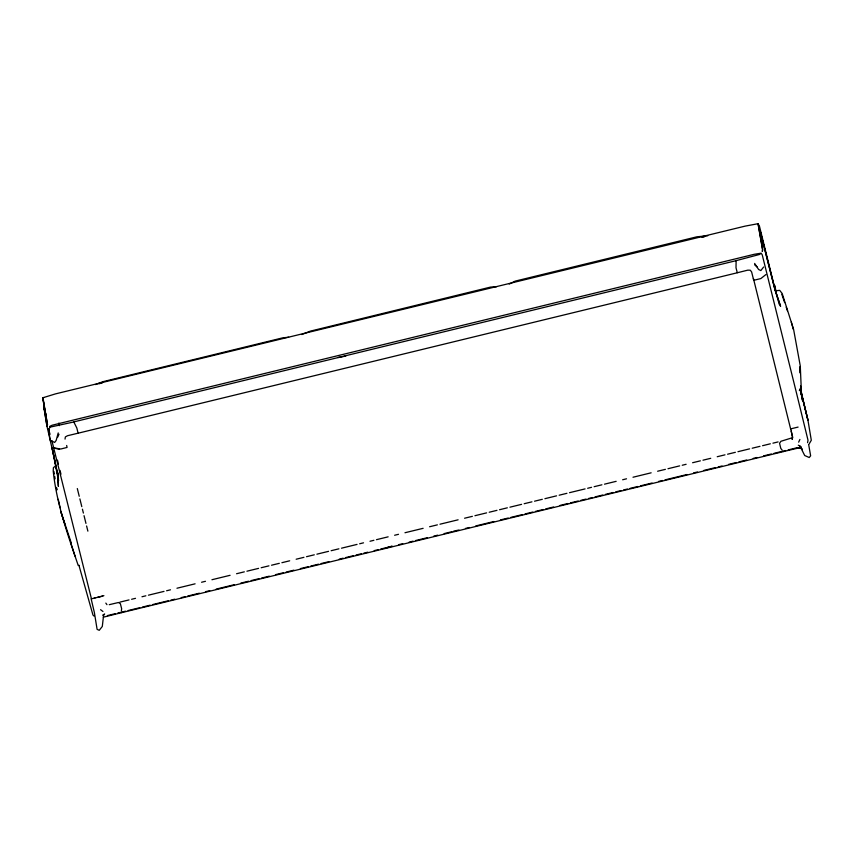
<?xml version="1.0" encoding="UTF-8"?>
<svg xmlns="http://www.w3.org/2000/svg" width="854" height="854" viewBox="0 0 854 854"><rect width="100%" height="100%" fill="white"/><g stroke="black" fill="none" stroke-linecap="round" stroke-linejoin="round"><path stroke-width="1.28" d="M800.732 388.026L802.568 400.622L800.401 389.552L807.937 420.104L811.3 440.258L809.112 444.005M103.889 595.665L93.919 598.291M49.543 428.26L49.745 426.349L52.169 425.217L754.274 254.289L761.149 253.179L762.227 254.802L796.28 392.157L808.012 440.237L807.564 442.682M801.265 388.965L800.54 385.987M65.032 439.105L65.363 436.917L67.583 435.711L78.098 433.191L76.839 428.035L73.818 421.972L49.5 427.256M790.665 428.697L792.587 437.205L792.245 439.351L792.587 437.205L791.22 431.131M58.211 432.914L56.161 440.461L54.656 442.436L50.237 440.344L48.4 428.708L49.052 429.775M121.385 610.856L121.642 608.678L120.371 603.714L118.471 602.508L109.259 604.685M762.526 250.435L762.259 251.428L762.622 249.56L758.074 223.695L745.104 226.129L55.414 393.907L42.967 397.74L47.504 424.737L42.935 398.679L44.782 410.838M57.762 437.056L58.99 434.227M798.65 442.158L799.899 439.468M800.476 389.221L799.355 390.598L800.625 389.477M763.615 267.035L760.85 270.558L758.598 269.49L754.626 263.416M73.967 421.865L735.87 260.737M765.867 274.593L760.829 278.575L753.708 280.304L751.637 271.988L750.314 270.216L747.784 270.152L737.301 272.757L736.009 267.804L736.116 260.662L760.092 254.311M791.733 437.931L780.93 441.283L779.553 443.269L780.802 448.425L782.125 450.047M102.64 615.2L104.636 614.015L103.59 615.328L102.299 626.473L99.235 630.305L97.1 629.355L94.378 612.564L91.165 598.91L94.997 597.981M55.457 466.081L53.407 467.65L53.215 470.896C56.503 503.518 67.882 534.978 78.237 565.54M509.24 284.062L515.165 281.126L696.992 236.782L707.763 235.768M301.793 334.544L310.301 331.149L490.538 287.093L496.686 286.677M95.541 384.567L102.736 381.727L282.749 337.842L288.652 337.223M385.186 548.215L391.559 546.282M98.925 383.809L102.331 382.848M103.334 617.196L121.129 612.766M78.248 433.17L737.119 272.81M119.955 602.113L129.029 599.914M131.612 599.273L135.498 598.334M141.977 596.754L145.863 595.804M148.457 595.174L164 591.395M166.594 590.765L170.48 589.815M176.959 588.235L195.096 583.826M201.576 582.247L205.462 581.307M211.941 579.727L230.078 575.308M236.558 573.739L244.329 571.838M246.923 571.209L258.581 568.369M261.175 567.739L268.946 565.85M271.54 565.22L279.311 563.33M281.905 562.701L289.677 560.8M296.157 559.231L303.928 557.331M306.522 556.701L314.293 554.812M316.887 554.182L328.544 551.342M331.138 550.713L338.91 548.823M341.504 548.193L357.047 544.404M359.641 543.774L363.526 542.824M370.006 541.255L373.892 540.304M376.475 539.675L388.143 536.835M394.623 535.255L398.508 534.316M404.977 532.736L423.125 528.327M429.594 526.747L437.376 524.858M439.959 524.217L458.107 519.808M464.576 518.229L472.358 516.339M474.941 515.709L486.609 512.87M489.193 512.24L496.964 510.35M499.558 509.721L507.329 507.82M509.923 507.191L521.58 504.351M524.175 503.721L531.946 501.832M534.54 501.202L542.311 499.312M544.905 498.683L556.562 495.843M559.156 495.213L566.928 493.313M569.522 492.683L585.065 488.904M587.659 488.274L591.544 487.324M594.138 486.695L601.91 484.805M604.504 484.175L616.161 481.336M622.641 479.756L626.526 478.806M633.006 477.237L651.143 472.817M657.623 471.237L665.394 469.348M667.988 468.718L679.645 465.878M682.239 465.249L686.125 464.298M692.605 462.729L700.376 460.84M702.97 460.199L710.741 458.31M717.221 456.73L724.993 454.84M727.587 454.211L735.358 452.321M737.952 451.691L749.609 448.852M752.203 448.222L759.975 446.332M762.569 445.703L770.34 443.802M772.923 443.173L778.111 441.913M107.412 615.585L115.183 613.695M117.767 613.065L125.538 611.176M128.132 610.546L139.789 607.706M142.383 607.077L150.155 605.176M152.738 604.547L168.281 600.768M170.875 600.138L174.76 599.188M181.229 597.608L185.115 596.668M187.709 596.039L199.366 593.199M205.846 591.619L209.732 590.669M216.201 589.1L234.338 584.68M240.817 583.111L248.578 581.211M251.172 580.581L258.943 578.692M261.537 578.062L269.309 576.172M275.778 574.593L283.549 572.703M286.143 572.073L293.915 570.173M300.394 568.604L308.166 566.704M310.749 566.074L318.521 564.184M321.115 563.555L328.886 561.665M339.251 559.135L343.127 558.196M345.721 557.566L353.492 555.666M356.086 555.036L361.263 553.776M363.857 553.146L367.743 552.196M374.212 550.627L378.098 549.677M380.692 549.047L392.349 546.208M398.829 544.628L402.714 543.688M409.183 542.109L413.069 541.169M415.663 540.529L427.32 537.7M433.789 536.12L437.675 535.17M444.155 533.601L451.926 531.7M458.95 530.024L453.773 531.071M465.43 528.445L469.316 527.505M475.795 525.925L493.943 521.506M500.423 519.926L508.205 518.036M510.788 517.407L522.456 514.567M525.05 513.937L532.832 512.048M535.415 511.418L543.197 509.518M545.791 508.888L553.563 506.998M560.043 505.419L567.825 503.529M570.419 502.899L578.19 500.999M580.784 500.369L585.972 499.11M588.555 498.48L592.452 497.53M595.046 496.9L602.817 495.01M605.411 494.381L613.183 492.491M615.777 491.861L620.965 490.591M623.559 489.961L627.444 489.022M630.038 488.381L637.81 486.492M640.404 485.862L652.072 483.022M658.551 481.442L662.437 480.503M665.031 479.873L687.064 474.504M693.544 472.924L697.44 471.984M703.92 470.405L715.577 467.565M718.171 466.935L722.057 465.985M728.547 464.416L736.319 462.516M738.913 461.886L746.684 459.996M753.175 458.417L757.06 457.477M763.54 455.897L771.311 453.997M773.905 453.367L785.573 450.528M788.167 449.898L795.939 448.008M121.311 612.734L783.182 451.659M798.095 427.085L790.612 428.889L753.42 278.5M97.559 597.373L102.672 596.135M783.342 451.585L801.18 447.357M701.86 237.038L704.262 236.558M702.255 237.081L704.593 236.622M337.906 357.548L345.774 356.086M91.431 598.739L53.695 447.987M53.706 448.083L59.502 449.225M79.401 565.572L78.92 565.263L92.958 615.019L93.951 616.044M798.276 445.19L799.974 446.087L802.226 449.535L799.974 446.087L804.703 455.524L809.229 457.509L810.638 455.812L808.674 444.624M100.569 609.681L102.939 611.485M754.701 264.9L757.092 266.843M105.821 603.105L106.953 604.653M774.909 289.474L780.577 306.351L775.453 290.819L779.691 290.349L782.168 293.477L793.612 329.463L800.273 365.928L801.233 388.111M786.203 307.162L787.463 310.856M781.816 294.299L784.645 302.594M71.256 542.877L60.741 511.386L64.883 524.142M760.231 231.487L760.551 232.48M70.711 542.568L75.045 556.178M48.4 428.708L50.076 434.312M776.051 290.958L774.503 285.108L775.453 290.68L775.005 289.495L760.156 231.253L774.941 289.655L775.432 290.851L759.387 225.894L758.085 223.929L762.622 250.083M774.706 288.321L779.371 304.611M791.327 322.139L793.313 329.356M51.848 440.643L53.717 447.891L60.805 449.001L67.06 447.432L66.665 445.478M800.134 388.848L807.905 419.869M57.485 460.167L58.435 464M60.026 470.383L60.976 474.216M77.308 488.552L79.23 496.291M79.87 498.875L81.792 506.625M82.432 509.197L83.393 513.073M84.034 515.656L85.955 523.395M86.596 525.979L87.877 531.145M800.476 388.602L807.895 420.285M45.593 413.742L43.671 405.778L45.785 414.927M800.113 389.307L802.536 399.373L800.444 389.552M47.023 426.456L43.671 405.778L47.023 426.456L54.88 460.669L58.392 478.037L52.115 447.923L58.52 480.813L58.125 473.404M58.243 499.28L60.132 507.799M58.851 423.072L59.268 425.644M53.898 471.461L54.293 473.927M54.688 476.404L55.072 478.88M56.449 487.527L56.844 490.004L56.439 487.442M58.211 483.108L58.392 486.385L58.35 485.584M58.061 473.511L58.285 482.531L58.104 473.362M58.029 473.105L58.232 485.029M799.782 366.836L799.824 372.803M757.658 223.759L757.658 223.759M43.607 397.558L42.967 397.74L43.607 397.558M801.18 447.293L796.077 448.435L801.223 447.347"/></g></svg>
